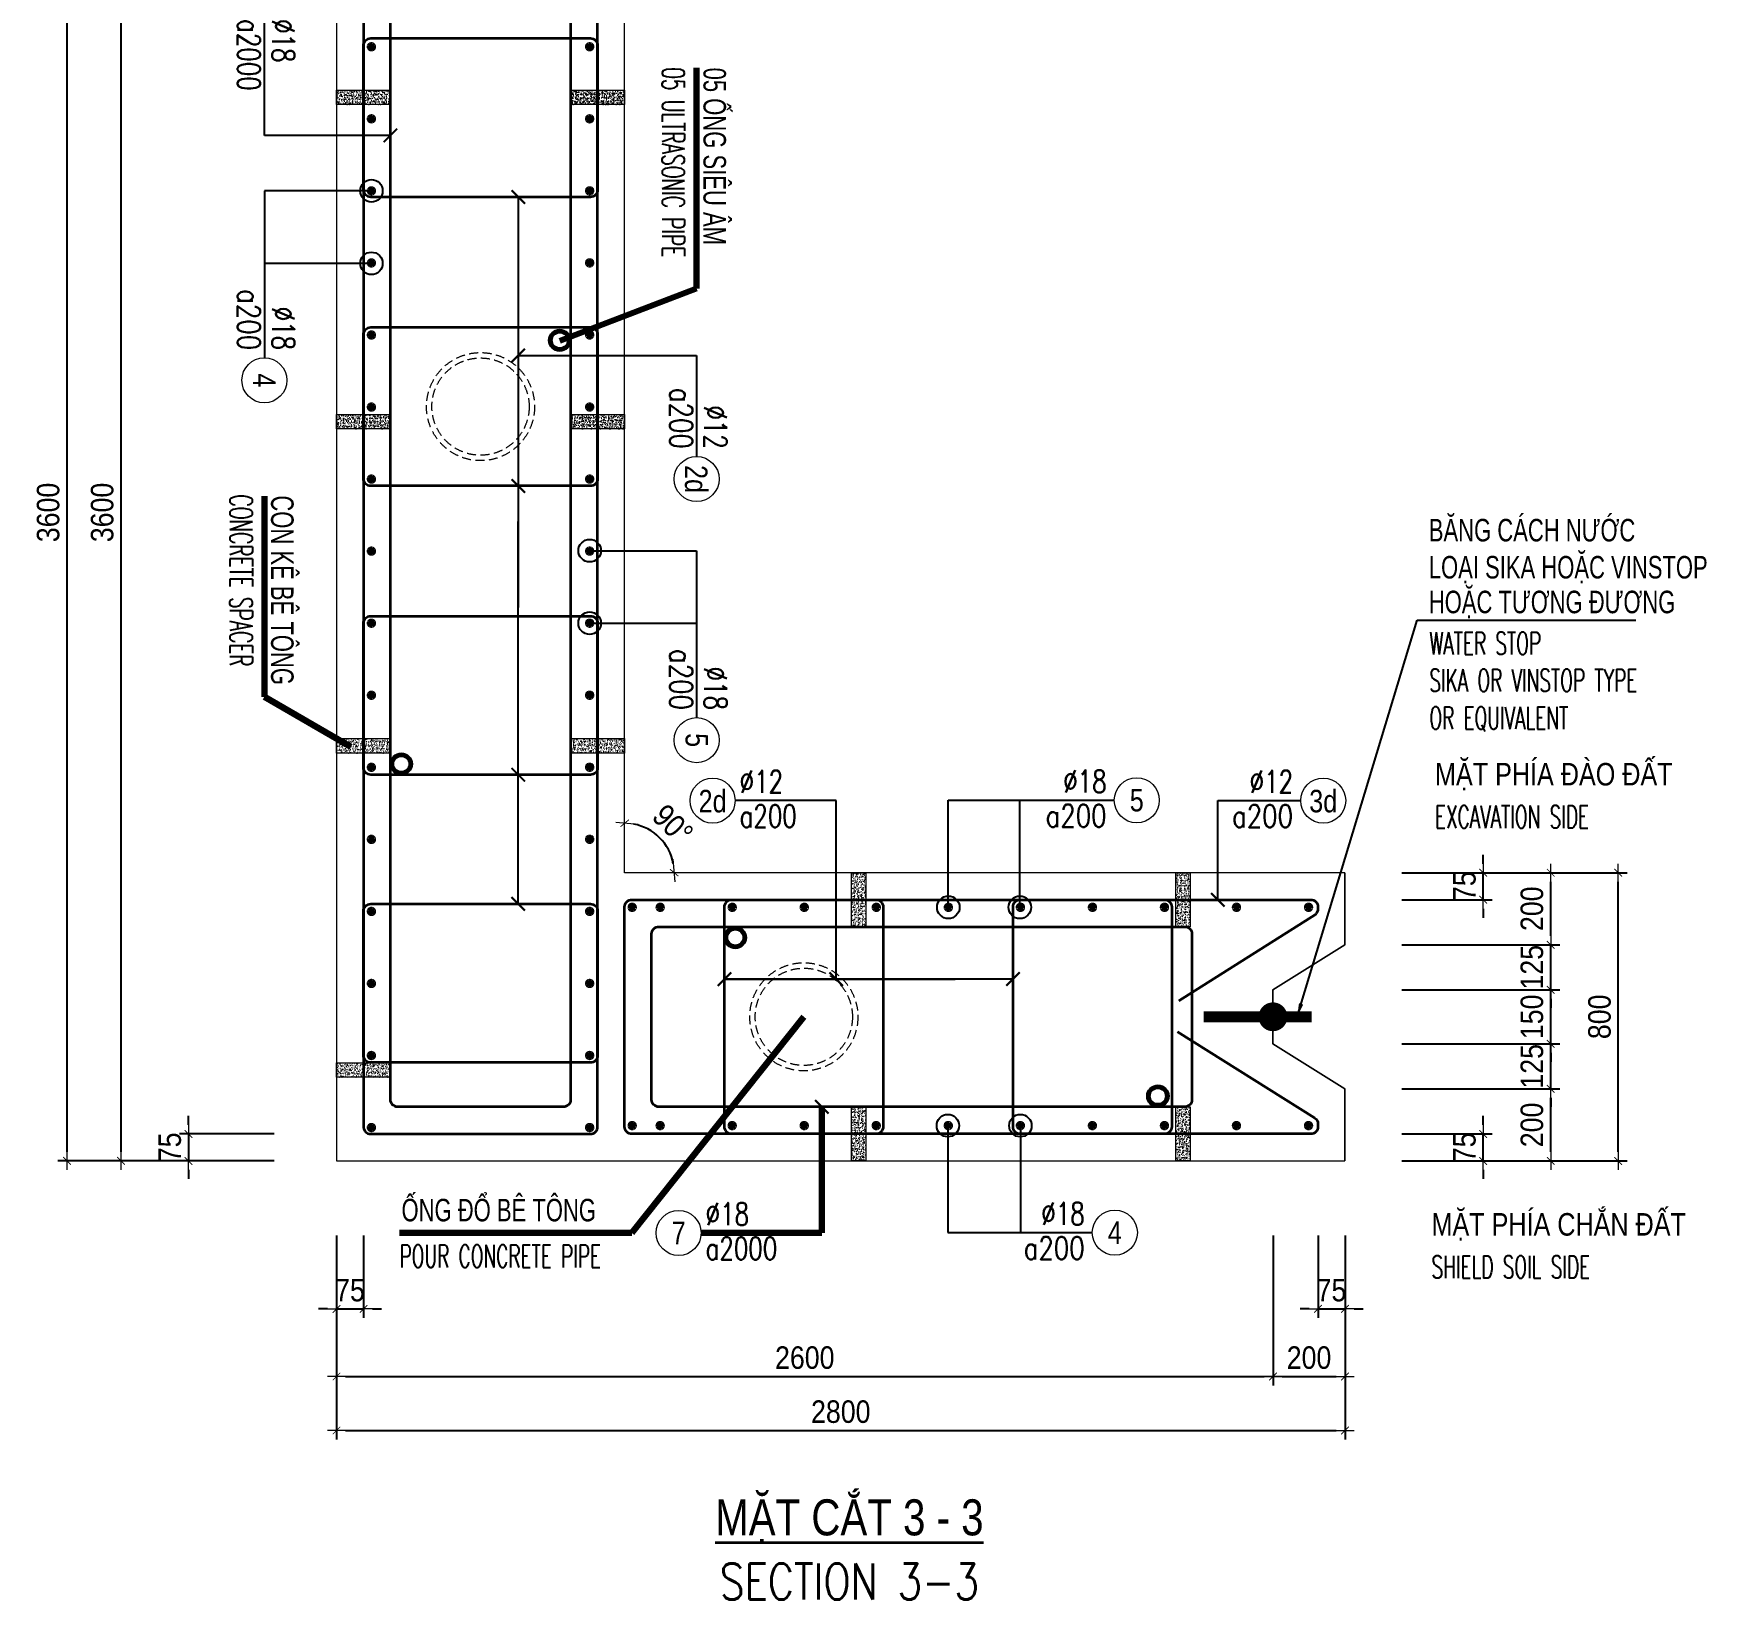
# Model space of a CAD drawing. Header units: millimetres. Extents: x -642477 to 1168880, y -27982 to 330379.
# Drawn here: x 885706 to 899641, y 64792 to 77833 of the extents above; entities that cross this region are included whole.
import ezdxf
from ezdxf.enums import TextEntityAlignment as Align

# ---------------------------------------------------------------- set-up
doc = ezdxf.new("R2010")
doc.units = ezdxf.units.MM
doc.linetypes.add('HIDDEN', pattern=[0.375, 0.25, -0.125])
doc.layers.get('0').update_dxf_attribs({"lineweight": 20})
doc.layers.get('Defpoints').update_dxf_attribs({"color": 151, "lineweight": 9})
for name, color, linetype, lineweight in [('NDC_S_BREAK-LINE', 1, 'Continuous', 15), ('NDC_S_DIAPHGRAM WALL', 3, 'Continuous', 20), ('NDC_S_DIM', 1, 'Continuous', 15), ('NDC_S_ENG TITLE', 3, 'Continuous', 20), ('NDC_S_HATCH MATERIAL', 8, 'Continuous', 13), ('NDC_S_LEADER', 1, 'Continuous', 15), ('NDC_S_LEVEL TEXT', 7, 'Continuous', 20), ('NDC_S_REBAR', 4, 'Continuous', 35), ('NDC_S_VN TEXT', 7, 'Continuous', 20), ('NDC_S_VN TITLE', 6, 'Continuous', 35)]:
    doc.layers.add(name, color=color, linetype=linetype, lineweight=lineweight)
doc.layers.add('NDC_S_REBAR DES.', color=2, linetype='Continuous')
doc.styles.add('ARIAL', font='arial.ttf', dxfattribs={"width": 0.8})
doc.styles.add('NDC_ARIAL', font='arial.ttf', dxfattribs={"width": 0.85})
doc.styles.add('NDC_DIM', font='', dxfattribs={"width": 0.75})
doc.styles.add('NDC_EN TXT', font='romans.shx', dxfattribs={"width": 0.8})
doc.styles.get('NDC_DIM').set_extended_font_data('Dotum')
doc.dimstyles.new('A1-NDC-1-25 (x3)', dxfattribs={"dimscale": 75, "dimtxt": 2.5, "dimasz": 1, "dimexe": 1, "dimexo": 0, "dimgap": 0.8, "dimtad": 1, "dimdec": 0, "dimlfac": 0.333333, "dimdsep": 46, "dimtxsty": 'NDC_ARIAL', "dimblk": 'DIMMARK', "dimcen": 49999.938995, "dimdle": 1.5, "dimclrd": 1, "dimclre": 1, "dimclrt": 3, "dimadec": 0, "dimazin": 0, "dimtfac": 1, "dimtdec": 0, "dimtix": 1, "dimtmove": 2, "dimatfit": 3, "dimfxl": 1, "dimarcsym": 0})
doc.dimstyles.new('NDC_dim_25', dxfattribs={"dimscale": 25, "dimtxt": 2.2, "dimasz": 1.5, "dimexe": 1.5, "dimexo": 2.5, "dimgap": 1, "dimtad": 1, "dimdec": 0, "dimzin": 0, "dimdsep": 46, "dimtxsty": 'NDC_DIM', "dimblk": 'DIMMARK', "dimcen": 0.09, "dimdle": 1.2, "dimclrd": 1, "dimclre": 1, "dimclrt": 3, "dimadec": 0, "dimazin": 0, "dimtfac": 1, "dimtdec": 0, "dimtix": 1, "dimtofl": 0, "dimtmove": 0, "dimatfit": 3, "dimfxl": 6, "dimfxlon": 1, "dimtolj": 1, "dimtzin": 0, "dimarcsym": 0})

# ---------------------------------------------------------------- blocks, each defined once
blk = doc.blocks.new('DIMMARK')
at = {"layer": 'NDC_S_DIM', "color": 1}
blk.add_line((-1.5, 0), (1, 0), dxfattribs=at)
at = {"layer": 'NDC_S_DIM', "color": 2, "const_width": 0.1}
blk.add_lwpolyline([(-0.424, -0.424), (0.424, 0.424)], dxfattribs=at)
blk = doc.blocks.new('*U366')
blk.add_circle((2.5, 0), 2.5)
at = {"layer": 'NDC_S_VN TEXT', "color": 3, "style": 'NDC_EN TXT'}
for tag, width, p in [('DK2', 0.75, (-0.85, 0.85)), ('KC2', 0.8, (-0.85, -2.97))]:
    blk.add_attdef(tag, text='', height=2.5, dxfattribs=dict(at, width=width)).set_placement(p, align=Align.RIGHT)
at = {"layer": 'NDC_S_VN TEXT', "color": 7, "style": 'ARIAL', "width": 0.8}
blk.add_attdef('SH3', text='', height=2.5, dxfattribs=at).set_placement((2.5, 0), align=Align.MIDDLE)
blk = doc.blocks.new('Ong sieu am')
at = {"layer": 'NDC_S_HATCH MATERIAL'}
h = blk.add_hatch(dxfattribs=at)
h.set_pattern_fill('ANSI31', color=256, scale=20)
h.set_pattern_definition([(45, (0, 0), (-1.76776695, 1.76776695), [])])
h.paths.add_polyline_path([(-7119.3, 51158.9, 1), (-7179.3, 51158.9, 1)])
h.paths.add_polyline_path([(-7171.3, 51158.9, -1), (-7127.3, 51158.9, -1)], flags=16)
at = {"layer": 'NDC_S_REBAR DES.'}
for radius in [30, 22]:
    blk.add_circle((-7149.3, 51158.9), radius, dxfattribs=at)
blk = doc.blocks.new('ong do BT')
at = {"layer": 'NDC_S_HATCH MATERIAL', "linetype": 'HIDDEN', "ltscale": 100}
for radius in [150, 135]:
    blk.add_circle((-6323.7, 51237.8), radius, dxfattribs=at)
blk = doc.blocks.new('con ke BT')
at = {"layer": 'NDC_S_HATCH MATERIAL'}
h = blk.add_hatch(dxfattribs=at)
h.set_pattern_fill('AR-CONC', color=256, scale=2)
h.set_pattern_definition([(50, (0, 0), (14.3452037, -1.2550427), [1.5, -16.5]), (355, (0, 0), (-2.7750267, 15.0438427), [1.2, -13.2]), (100.451444, (1.195, -0.105), (11.570177, 13.7888), [1.274804, -14.0228422]), (46.1842, (0, 4), (21.3448266, -3.3103856), [2.25, -24.75]), (96.635635, (1.779, 3.724), (18.693239, 19.482372), [1.912207, -21.034275]), (351.184164, (0, 4), (18.693239, 19.482372), [1.8, -19.8]), (21, (2, 3), (11.938141, -8.0523778), [1.5, -16.5]), (326, (2, 3), (4.8663066, 14.503001), [1.2, -13.2]), (71.451445, (2.995, 2.329), (16.8044475, 6.450623), [1.274804, -14.0228422]), (37.5, (0, 0), (0.2431971, 6.6578771), [0, -13.04, 0, -13.4, 0, -13.25]), (7.5, (0, 0), (5.2613907, 7.8882342), [0, -7.64, 0, -12.74, 0, -5.05]), (327.5, (-4.46, 0), (10.6764487, -0.45109743), [0, -5, 0, -15.6, 0, -20.7]), (317.5, (-6.46, 0), (11.6637234, 2.0020996), [0, -6.5, 0, -10.36, 0, -14.7])])
h.paths.add_polyline_path([(-7076.9, 51430.9), (-7116.9, 51430.9), (-7116.9, 51280.9), (-7076.9, 51280.9)])
at = {"layer": 'NDC_S_BREAK-LINE'}
blk.add_lwpolyline([(-7116.9, 51430.9), (-7116.9, 51280.9), (-7076.9, 51280.9), (-7076.9, 51430.9)], close=True, dxfattribs=at)
blk = doc.blocks.new('*U2719')
at = {"layer": 'NDC_S_LEADER', "xscale": 3, "yscale": 3, "zscale": 3}
blk.add_blockref('con ke BT', (21291, -154068), dxfattribs=at)
blk = doc.blocks.new('*U2710')
at = {"layer": 'NDC_S_DIM', "color": 0, "linetype": 'ByBlock', "lineweight": -2, "transparency": 16777216}
for p in [(0, 0), (2700, 0), (5400, 0)]:
    blk.add_blockref('*U2719', p, dxfattribs=at)
blk = doc.blocks.new('*U2711')
at = {"layer": 'NDC_S_LEADER', "xscale": 3, "yscale": 3, "zscale": 3}
blk.add_blockref('con ke BT', (21291, -154068), dxfattribs=at)
blk = doc.blocks.new('*U2712')
at = {"layer": 'NDC_S_DIM', "color": 0, "linetype": 'ByBlock', "lineweight": -2, "transparency": 16777216}
for p in [(0, 0), (2700, 0), (5400, 0), (8100, 0)]:
    blk.add_blockref('*U2711', p, dxfattribs=at)
blk = doc.blocks.new('*U367')
blk.add_circle((-2.5, 0), 2.5)
at = {"layer": 'NDC_S_VN TEXT', "color": 3, "style": 'NDC_EN TXT', "width": 0.75}
for tag, p in [('DK1', (0.5, 0.85)), ('KC1', (0.5, -2.97))]:
    blk.add_attdef(tag, p, '', height=2.5, dxfattribs=at)
at = {"layer": 'NDC_S_VN TEXT', "color": 7, "style": 'ARIAL', "width": 0.8}
blk.add_attdef('SH2', text='', height=2.5, dxfattribs=at).set_placement((-2.5, 0), align=Align.MIDDLE)
blk = doc.blocks.new('kata_block_THEP')
at = {"layer": 'NDC_S_REBAR', "color": 0}
for p, q in [((-0.5, 0), (0.5, 0)), ((-0.35, 0.35), (0.35, -0.35)), ((0.35, 0.35), (-0.35, -0.35)), ((0, 0.5), (0, -0.5))]:
    blk.add_line(p, q, dxfattribs=at)
at = {"layer": 'NDC_S_REBAR', "color": 0, "const_width": 0.0833}
blk.add_lwpolyline([(-0.5, 0, 1), (0.5, 0, 1), (-0.5, 0, 1)], format="xyb", dxfattribs=at)
blk = doc.blocks.new('*U2713')
at = {"layer": 'NDC_S_REBAR', "ltscale": 80, "xscale": 72, "yscale": 72, "zscale": 72}
blk.add_blockref('kata_block_THEP', (0, 0), dxfattribs=at)
blk = doc.blocks.new('*U2714')
at = {"layer": 'NDC_S_LEVEL TEXT', "color": 0, "linetype": 'ByBlock', "lineweight": -2, "transparency": 16777216}
for p in [(0, 0), (600, 0), (1200, 0), (1800, 0), (2400, 0), (3000, 0), (3600, 0), (4200, 0), (4800, 0), (5400, 0), (6000, 0), (6600, 0), (7200, 0), (7800, 0), (8400, 0), (9000, 0), (9600, 0)]:
    blk.add_blockref('*U2713', p, dxfattribs=at)
blk = doc.blocks.new('*U2715')
at = {"layer": 'NDC_S_REBAR', "ltscale": 80, "xscale": 72, "yscale": 72, "zscale": 72}
blk.add_blockref('kata_block_THEP', (0, 0), dxfattribs=at)
blk = doc.blocks.new('*U2716')
at = {"layer": 'NDC_S_LEVEL TEXT', "color": 0, "linetype": 'ByBlock', "lineweight": -2, "transparency": 16777216}
for p in [(0, 0), (600, 0), (1200, 0), (1800, 0), (2400, 0), (3000, 0), (3600, 0), (4200, 0), (4800, 0), (5400, 0), (6000, 0), (6600, 0), (7200, 0), (7800, 0), (8400, 0), (9000, 0), (9600, 0)]:
    blk.add_blockref('*U2715', p, dxfattribs=at)
blk = doc.blocks.new('*D2767')
at = {"layer": 'Defpoints', "color": 0, "ltscale": 100, "transparency": 16777216}
for p in [(887710, 68669), (886997, 68444), (887710, 68444)]:
    blk.add_point(p, dxfattribs=at)
at = {"layer": 'NDC_S_DIM', "color": 1, "lineweight": -2, "ltscale": 100, "transparency": 16777216}
for p, q in [((886997, 68744), (886997, 68819)), ((887710, 68669), (886922, 68669)), ((886997, 68669), (886997, 68444)), ((887710, 68444), (886922, 68444)), ((886997, 68369), (886997, 68294))]:
    blk.add_line(p, q, dxfattribs=at)
at = {"layer": 'NDC_S_DIM', "color": 1, "lineweight": -2, "ltscale": 100, "transparency": 16777216, "xscale": 75, "yscale": 75, "zscale": 75}
for p, rotation in [((886997, 68669), 270), ((886997, 68444), 90)]:
    blk.add_blockref('DIMMARK', p, dxfattribs=dict(at, rotation=rotation))
at = {"layer": 'NDC_S_DIM', "color": 3, "ltscale": 100, "transparency": 16777216, "insert": (886842, 68557), "char_height": 187.5, "attachment_point": 5, "rotation": 90, "style": 'NDC_ARIAL'}
blk.add_mtext('75', dxfattribs=at)
blk = doc.blocks.new('*D2769')
at = {"layer": 'Defpoints', "color": 0, "ltscale": 100, "transparency": 16777216}
for p in [(887710, 79244), (886435, 68444), (887710, 68444)]:
    blk.add_point(p, dxfattribs=at)
at = {"layer": 'NDC_S_DIM', "color": 1, "lineweight": -2, "ltscale": 100, "transparency": 16777216}
for p, q in [((887710, 79244), (886360, 79244)), ((886435, 79169), (886435, 68519)), ((887710, 68444), (886360, 68444))]:
    blk.add_line(p, q, dxfattribs=at)
at = {"layer": 'NDC_S_DIM', "color": 1, "lineweight": -2, "ltscale": 100, "transparency": 16777216, "xscale": 75, "yscale": 75, "zscale": 75}
for p, rotation in [((886435, 79244), 90), ((886435, 68444), 270)]:
    blk.add_blockref('DIMMARK', p, dxfattribs=dict(at, rotation=rotation))
at = {"layer": 'NDC_S_DIM', "color": 3, "ltscale": 100, "transparency": 16777216, "insert": (886279, 73844), "char_height": 187.5, "attachment_point": 5, "rotation": 90, "style": 'NDC_ARIAL'}
blk.add_mtext('3600', dxfattribs=at)
blk = doc.blocks.new('*D2770')
at = {"layer": 'Defpoints', "color": 0, "ltscale": 100, "transparency": 16777216}
for p in [(887710, 79244), (885985, 68444), (887710, 68444)]:
    blk.add_point(p, dxfattribs=at)
at = {"layer": 'NDC_S_DIM', "color": 1, "lineweight": -2, "ltscale": 100, "transparency": 16777216}
for p, q in [((887710, 79244), (885910, 79244)), ((885985, 79169), (885985, 68519)), ((887710, 68444), (885910, 68444))]:
    blk.add_line(p, q, dxfattribs=at)
at = {"layer": 'NDC_S_DIM', "color": 1, "lineweight": -2, "ltscale": 100, "transparency": 16777216, "xscale": 75, "yscale": 75, "zscale": 75}
for p, rotation in [((885985, 79244), 90), ((885985, 68444), 270)]:
    blk.add_blockref('DIMMARK', p, dxfattribs=dict(at, rotation=rotation))
at = {"layer": 'NDC_S_DIM', "color": 3, "ltscale": 100, "transparency": 16777216, "insert": (885829, 73844), "char_height": 187.5, "attachment_point": 5, "rotation": 90, "style": 'NDC_ARIAL'}
blk.add_mtext('3600', dxfattribs=at)
blk = doc.blocks.new('*U2718')
at = {"layer": 'NDC_S_LEADER', "xscale": 3, "yscale": 3, "zscale": 3}
blk.add_blockref('con ke BT', (21291, -154068), dxfattribs=at)
blk = doc.blocks.new('*U2720')
at = {"layer": 'NDC_S_DIM', "color": 0, "linetype": 'ByBlock', "lineweight": -2, "transparency": 16777216}
for p in [(0, 0), (2700, 0)]:
    blk.add_blockref('*U2718', p, dxfattribs=at)
blk = doc.blocks.new('*U2721')
at = {"layer": 'NDC_S_LEADER', "xscale": 3, "yscale": 3, "zscale": 3}
blk.add_blockref('con ke BT', (21291, -154068), dxfattribs=at)
blk = doc.blocks.new('*U2722')
at = {"layer": 'NDC_S_DIM', "color": 0, "linetype": 'ByBlock', "lineweight": -2, "transparency": 16777216}
for p in [(0, 0), (2700, 0)]:
    blk.add_blockref('*U2721', p, dxfattribs=at)
blk = doc.blocks.new('*U2723')
at = {"layer": 'NDC_S_REBAR', "ltscale": 80, "xscale": 72, "yscale": 72, "zscale": 72}
blk.add_blockref('kata_block_THEP', (0, 0), dxfattribs=at)
blk = doc.blocks.new('*U2724')
at = {"layer": 'NDC_S_LEVEL TEXT', "color": 0, "linetype": 'ByBlock', "lineweight": -2, "transparency": 16777216}
for p in [(0, 0), (600, 0), (1200, 0), (1800, 0), (2400, 0), (3000, 0), (3600, 0), (4200, 0), (4800, 0), (5400, 0)]:
    blk.add_blockref('*U2723', p, dxfattribs=at)
blk = doc.blocks.new('*U2725')
at = {"layer": 'NDC_S_REBAR', "ltscale": 80, "xscale": 72, "yscale": 72, "zscale": 72}
blk.add_blockref('kata_block_THEP', (0, 0), dxfattribs=at)
blk = doc.blocks.new('*U2717')
at = {"layer": 'NDC_S_LEVEL TEXT', "color": 0, "linetype": 'ByBlock', "lineweight": -2, "transparency": 16777216}
for p in [(0, 0), (600, 0), (1200, 0), (1800, 0), (2400, 0), (3000, 0), (3600, 0), (4200, 0), (4800, 0), (5400, 0)]:
    blk.add_blockref('*U2725', p, dxfattribs=at)
blk = doc.blocks.new('*D2779')
at = {"layer": 'Defpoints', "color": 0, "ltscale": 100, "transparency": 16777216}
for p in [(897102, 69044), (898343, 69044), (897102, 68444)]:
    blk.add_point(p, dxfattribs=at)
at = {"layer": 'NDC_S_DIM', "color": 1, "lineweight": -2, "ltscale": 100, "transparency": 16777216}
for p, q in [((897102, 69044), (898418, 69044)), ((898343, 68519), (898343, 68969)), ((897102, 68444), (898418, 68444))]:
    blk.add_line(p, q, dxfattribs=at)
at = {"layer": 'NDC_S_DIM', "color": 1, "lineweight": -2, "ltscale": 100, "transparency": 16777216, "xscale": 75, "yscale": 75, "zscale": 75}
for p, rotation in [((898343, 69044), 90), ((898343, 68444), 270)]:
    blk.add_blockref('DIMMARK', p, dxfattribs=dict(at, rotation=rotation))
at = {"layer": 'NDC_S_DIM', "color": 3, "ltscale": 100, "transparency": 16777216, "insert": (898187, 68744), "char_height": 187.5, "attachment_point": 5, "rotation": 90, "style": 'NDC_ARIAL'}
blk.add_mtext('200', dxfattribs=at)
blk = doc.blocks.new('*D2780')
at = {"layer": 'Defpoints', "color": 0, "ltscale": 100, "transparency": 16777216}
for p in [(897102, 69419), (898343, 69419), (897102, 69044)]:
    blk.add_point(p, dxfattribs=at)
at = {"layer": 'NDC_S_DIM', "color": 1, "lineweight": -2, "ltscale": 100, "transparency": 16777216}
for p, q in [((898343, 69494), (898343, 69569)), ((897102, 69419), (898418, 69419)), ((898343, 69044), (898343, 69419)), ((897102, 69044), (898418, 69044)), ((898343, 68969), (898343, 68894))]:
    blk.add_line(p, q, dxfattribs=at)
at = {"layer": 'NDC_S_DIM', "color": 1, "lineweight": -2, "ltscale": 100, "transparency": 16777216, "xscale": 75, "yscale": 75, "zscale": 75}
for p, rotation in [((898343, 69419), 270), ((898343, 69044), 90)]:
    blk.add_blockref('DIMMARK', p, dxfattribs=dict(at, rotation=rotation))
at = {"layer": 'NDC_S_DIM', "color": 3, "ltscale": 100, "transparency": 16777216, "insert": (898187, 69232), "char_height": 187.5, "attachment_point": 5, "rotation": 90, "style": 'NDC_ARIAL'}
blk.add_mtext('125', dxfattribs=at)
blk = doc.blocks.new('*D2781')
at = {"layer": 'Defpoints', "color": 0, "ltscale": 100, "transparency": 16777216}
for p in [(897102, 69869), (898343, 69869), (897102, 69419)]:
    blk.add_point(p, dxfattribs=at)
at = {"layer": 'NDC_S_DIM', "color": 1, "lineweight": -2, "ltscale": 100, "transparency": 16777216}
for p, q in [((898343, 69944), (898343, 70019)), ((897102, 69869), (898418, 69869)), ((898343, 69419), (898343, 69869)), ((897102, 69419), (898418, 69419)), ((898343, 69344), (898343, 69269))]:
    blk.add_line(p, q, dxfattribs=at)
at = {"layer": 'NDC_S_DIM', "color": 1, "lineweight": -2, "ltscale": 100, "transparency": 16777216, "xscale": 75, "yscale": 75, "zscale": 75}
for p, rotation in [((898343, 69869), 270), ((898343, 69419), 90)]:
    blk.add_blockref('DIMMARK', p, dxfattribs=dict(at, rotation=rotation))
at = {"layer": 'NDC_S_DIM', "color": 3, "ltscale": 100, "transparency": 16777216, "insert": (898187, 69644), "char_height": 187.5, "attachment_point": 5, "rotation": 90, "style": 'NDC_ARIAL'}
blk.add_mtext('150', dxfattribs=at)
blk = doc.blocks.new('*D2782')
at = {"layer": 'Defpoints', "color": 0, "ltscale": 100, "transparency": 16777216}
for p in [(897102, 70244), (898343, 70244), (897102, 69869)]:
    blk.add_point(p, dxfattribs=at)
at = {"layer": 'NDC_S_DIM', "color": 1, "lineweight": -2, "ltscale": 100, "transparency": 16777216}
for p, q in [((898343, 70319), (898343, 70394)), ((897102, 70244), (898418, 70244)), ((898343, 69869), (898343, 70244)), ((897102, 69869), (898418, 69869)), ((898343, 69794), (898343, 69719))]:
    blk.add_line(p, q, dxfattribs=at)
at = {"layer": 'NDC_S_DIM', "color": 1, "lineweight": -2, "ltscale": 100, "transparency": 16777216, "xscale": 75, "yscale": 75, "zscale": 75}
for p, rotation in [((898343, 70244), 270), ((898343, 69869), 90)]:
    blk.add_blockref('DIMMARK', p, dxfattribs=dict(at, rotation=rotation))
at = {"layer": 'NDC_S_DIM', "color": 3, "ltscale": 100, "transparency": 16777216, "insert": (898187, 70057), "char_height": 187.5, "attachment_point": 5, "rotation": 90, "style": 'NDC_ARIAL'}
blk.add_mtext('125', dxfattribs=at)
blk = doc.blocks.new('*D2783')
at = {"layer": 'Defpoints', "color": 0, "ltscale": 100, "transparency": 16777216}
for p in [(897102, 70844), (898343, 70844), (897102, 70244)]:
    blk.add_point(p, dxfattribs=at)
at = {"layer": 'NDC_S_DIM', "color": 1, "lineweight": -2, "ltscale": 100, "transparency": 16777216}
for p, q in [((897102, 70844), (898418, 70844)), ((898343, 70319), (898343, 70769)), ((897102, 70244), (898418, 70244))]:
    blk.add_line(p, q, dxfattribs=at)
at = {"layer": 'NDC_S_DIM', "color": 1, "lineweight": -2, "ltscale": 100, "transparency": 16777216, "xscale": 75, "yscale": 75, "zscale": 75}
for p, rotation in [((898343, 70844), 90), ((898343, 70244), 270)]:
    blk.add_blockref('DIMMARK', p, dxfattribs=dict(at, rotation=rotation))
at = {"layer": 'NDC_S_DIM', "color": 3, "ltscale": 100, "transparency": 16777216, "insert": (898187, 70544), "char_height": 187.5, "attachment_point": 5, "rotation": 90, "style": 'NDC_ARIAL'}
blk.add_mtext('200', dxfattribs=at)
blk = doc.blocks.new('*D2784')
at = {"layer": 'Defpoints', "color": 0, "ltscale": 100, "transparency": 16777216}
for p in [(897102, 70844), (898905, 70844), (897102, 68444)]:
    blk.add_point(p, dxfattribs=at)
at = {"layer": 'NDC_S_DIM', "color": 1, "lineweight": -2, "ltscale": 100, "transparency": 16777216}
for p, q in [((897102, 70844), (898980, 70844)), ((898905, 68519), (898905, 70769)), ((897102, 68444), (898980, 68444))]:
    blk.add_line(p, q, dxfattribs=at)
at = {"layer": 'NDC_S_DIM', "color": 1, "lineweight": -2, "ltscale": 100, "transparency": 16777216, "xscale": 75, "yscale": 75, "zscale": 75}
for p, rotation in [((898905, 70844), 90), ((898905, 68444), 270)]:
    blk.add_blockref('DIMMARK', p, dxfattribs=dict(at, rotation=rotation))
at = {"layer": 'NDC_S_DIM', "color": 3, "ltscale": 100, "transparency": 16777216, "insert": (898750, 69644), "char_height": 187.5, "attachment_point": 5, "rotation": 90, "style": 'NDC_ARIAL'}
blk.add_mtext('800', dxfattribs=at)
blk = doc.blocks.new('*D2785')
at = {"layer": 'Defpoints', "color": 0, "ltscale": 100, "transparency": 16777216}
for p in [(897102, 68669), (897780, 68669), (897102, 68444)]:
    blk.add_point(p, dxfattribs=at)
at = {"layer": 'NDC_S_DIM', "color": 1, "lineweight": -2, "ltscale": 100, "transparency": 16777216}
for p, q in [((897780, 68744), (897780, 68819)), ((897102, 68669), (897855, 68669)), ((897780, 68444), (897780, 68669)), ((897102, 68444), (897855, 68444)), ((897780, 68369), (897780, 68294))]:
    blk.add_line(p, q, dxfattribs=at)
at = {"layer": 'NDC_S_DIM', "color": 1, "lineweight": -2, "ltscale": 100, "transparency": 16777216, "xscale": 75, "yscale": 75, "zscale": 75}
for p, rotation in [((897780, 68669), 270), ((897780, 68444), 90)]:
    blk.add_blockref('DIMMARK', p, dxfattribs=dict(at, rotation=rotation))
at = {"layer": 'NDC_S_DIM', "color": 3, "ltscale": 100, "transparency": 16777216, "insert": (897625, 68557), "char_height": 187.5, "attachment_point": 5, "rotation": 90, "style": 'NDC_ARIAL'}
blk.add_mtext('75', dxfattribs=at)
blk = doc.blocks.new('*D2786')
at = {"layer": 'Defpoints', "color": 0, "ltscale": 100, "transparency": 16777216}
for p in [(897102, 70844), (897780, 70844), (897102, 70619)]:
    blk.add_point(p, dxfattribs=at)
at = {"layer": 'NDC_S_DIM', "color": 1, "lineweight": -2, "ltscale": 100, "transparency": 16777216}
for p, q in [((897780, 70919), (897780, 70994)), ((897102, 70844), (897855, 70844)), ((897780, 70619), (897780, 70844)), ((897102, 70619), (897855, 70619)), ((897780, 70544), (897780, 70469))]:
    blk.add_line(p, q, dxfattribs=at)
at = {"layer": 'NDC_S_DIM', "color": 1, "lineweight": -2, "ltscale": 100, "transparency": 16777216, "xscale": 75, "yscale": 75, "zscale": 75}
for p, rotation in [((897780, 70844), 270), ((897780, 70619), 90)]:
    blk.add_blockref('DIMMARK', p, dxfattribs=dict(at, rotation=rotation))
at = {"layer": 'NDC_S_DIM', "color": 3, "ltscale": 100, "transparency": 16777216, "insert": (897625, 70732), "char_height": 187.5, "attachment_point": 5, "rotation": 90, "style": 'NDC_ARIAL'}
blk.add_mtext('75', dxfattribs=at)
blk = doc.blocks.new('*D2787')
at = {"layer": 'Defpoints', "color": 0, "ltscale": 100, "transparency": 16777216}
for p in [(888230, 67824), (888455, 67824), (888455, 67212)]:
    blk.add_point(p, dxfattribs=at)
at = {"layer": 'NDC_S_DIM', "color": 1, "lineweight": -2, "ltscale": 100, "transparency": 16777216}
for p, q in [((888230, 67824), (888230, 67137)), ((888455, 67824), (888455, 67137)), ((888155, 67212), (888080, 67212)), ((888230, 67212), (888455, 67212)), ((888530, 67212), (888605, 67212))]:
    blk.add_line(p, q, dxfattribs=at)
at = {"layer": 'NDC_S_DIM', "color": 1, "lineweight": -2, "ltscale": 100, "transparency": 16777216, "xscale": 75, "yscale": 75, "zscale": 75}
blk.add_blockref('DIMMARK', (888230, 67212), dxfattribs=at)
at = {"layer": 'NDC_S_DIM', "color": 1, "lineweight": -2, "ltscale": 100, "transparency": 16777216, "xscale": 75, "yscale": 75, "zscale": 75, "rotation": 180}
blk.add_blockref('DIMMARK', (888455, 67212), dxfattribs=at)
at = {"layer": 'NDC_S_DIM', "color": 3, "ltscale": 100, "transparency": 16777216, "insert": (888342, 67367), "char_height": 187.5, "attachment_point": 5, "style": 'NDC_ARIAL'}
blk.add_mtext('75', dxfattribs=at)
blk = doc.blocks.new('*D2788')
at = {"layer": 'Defpoints', "color": 0, "ltscale": 100, "transparency": 16777216}
for p in [(896405, 67824), (896630, 67824), (896630, 67212)]:
    blk.add_point(p, dxfattribs=at)
at = {"layer": 'NDC_S_DIM', "color": 1, "lineweight": -2, "ltscale": 100, "transparency": 16777216}
for p, q in [((896405, 67824), (896405, 67137)), ((896630, 67824), (896630, 67137)), ((896330, 67212), (896255, 67212)), ((896405, 67212), (896630, 67212)), ((896705, 67212), (896780, 67212))]:
    blk.add_line(p, q, dxfattribs=at)
at = {"layer": 'NDC_S_DIM', "color": 1, "lineweight": -2, "ltscale": 100, "transparency": 16777216, "xscale": 75, "yscale": 75, "zscale": 75}
blk.add_blockref('DIMMARK', (896405, 67212), dxfattribs=at)
at = {"layer": 'NDC_S_DIM', "color": 1, "lineweight": -2, "ltscale": 100, "transparency": 16777216, "xscale": 75, "yscale": 75, "zscale": 75, "rotation": 180}
blk.add_blockref('DIMMARK', (896630, 67212), dxfattribs=at)
at = {"layer": 'NDC_S_DIM', "color": 3, "ltscale": 100, "transparency": 16777216, "insert": (896517, 67367), "char_height": 187.5, "attachment_point": 5, "style": 'NDC_ARIAL'}
blk.add_mtext('75', dxfattribs=at)
blk = doc.blocks.new('*D2789')
at = {"layer": 'Defpoints', "color": 0, "ltscale": 100, "transparency": 16777216}
for p in [(888230, 67824), (896030, 67824), (896030, 66649)]:
    blk.add_point(p, dxfattribs=at)
at = {"layer": 'NDC_S_DIM', "color": 1, "lineweight": -2, "ltscale": 100, "transparency": 16777216}
for p, q in [((888230, 67824), (888230, 66574)), ((896030, 67824), (896030, 66574)), ((888305, 66649), (895955, 66649))]:
    blk.add_line(p, q, dxfattribs=at)
at = {"layer": 'NDC_S_DIM', "color": 1, "lineweight": -2, "ltscale": 100, "transparency": 16777216, "xscale": 75, "yscale": 75, "zscale": 75, "rotation": 180}
blk.add_blockref('DIMMARK', (888230, 66649), dxfattribs=at)
at = {"layer": 'NDC_S_DIM', "color": 1, "lineweight": -2, "ltscale": 100, "transparency": 16777216, "xscale": 75, "yscale": 75, "zscale": 75}
blk.add_blockref('DIMMARK', (896030, 66649), dxfattribs=at)
at = {"layer": 'NDC_S_DIM', "color": 3, "ltscale": 100, "transparency": 16777216, "insert": (892130, 66805), "char_height": 187.5, "attachment_point": 5, "style": 'NDC_ARIAL'}
blk.add_mtext('2600', dxfattribs=at)
blk = doc.blocks.new('*D2790')
at = {"layer": 'Defpoints', "color": 0, "ltscale": 100, "transparency": 16777216}
for p in [(896030, 67824), (896630, 67824), (896630, 66649)]:
    blk.add_point(p, dxfattribs=at)
at = {"layer": 'NDC_S_DIM', "color": 1, "lineweight": -2, "ltscale": 100, "transparency": 16777216}
for p, q in [((896030, 67824), (896030, 66574)), ((896630, 67824), (896630, 66574)), ((896105, 66649), (896555, 66649))]:
    blk.add_line(p, q, dxfattribs=at)
at = {"layer": 'NDC_S_DIM', "color": 1, "lineweight": -2, "ltscale": 100, "transparency": 16777216, "xscale": 75, "yscale": 75, "zscale": 75, "rotation": 180}
blk.add_blockref('DIMMARK', (896030, 66649), dxfattribs=at)
at = {"layer": 'NDC_S_DIM', "color": 1, "lineweight": -2, "ltscale": 100, "transparency": 16777216, "xscale": 75, "yscale": 75, "zscale": 75}
blk.add_blockref('DIMMARK', (896630, 66649), dxfattribs=at)
at = {"layer": 'NDC_S_DIM', "color": 3, "ltscale": 100, "transparency": 16777216, "insert": (896330, 66805), "char_height": 187.5, "attachment_point": 5, "style": 'NDC_ARIAL'}
blk.add_mtext('200', dxfattribs=at)
blk = doc.blocks.new('*D2791')
at = {"layer": 'Defpoints', "color": 0, "ltscale": 100, "transparency": 16777216}
for p in [(888230, 67824), (896630, 67824), (896630, 66199)]:
    blk.add_point(p, dxfattribs=at)
at = {"layer": 'NDC_S_DIM', "color": 1, "lineweight": -2, "ltscale": 100, "transparency": 16777216}
for p, q in [((888230, 67824), (888230, 66124)), ((896630, 67824), (896630, 66124)), ((888305, 66199), (896555, 66199))]:
    blk.add_line(p, q, dxfattribs=at)
at = {"layer": 'NDC_S_DIM', "color": 1, "lineweight": -2, "ltscale": 100, "transparency": 16777216, "xscale": 75, "yscale": 75, "zscale": 75, "rotation": 180}
blk.add_blockref('DIMMARK', (888230, 66199), dxfattribs=at)
at = {"layer": 'NDC_S_DIM', "color": 1, "lineweight": -2, "ltscale": 100, "transparency": 16777216, "xscale": 75, "yscale": 75, "zscale": 75}
blk.add_blockref('DIMMARK', (896630, 66199), dxfattribs=at)
at = {"layer": 'NDC_S_DIM', "color": 3, "ltscale": 100, "transparency": 16777216, "insert": (892430, 66355), "char_height": 187.5, "attachment_point": 5, "style": 'NDC_ARIAL'}
blk.add_mtext('2800', dxfattribs=at)
blk = doc.blocks.new('*D2792')
at = {"layer": 'Defpoints', "color": 0, "ltscale": 100, "transparency": 16777216}
for p in [(890630, 79244), (890986, 71050), (890630, 70844), (890630, 70844), (896630, 70844)]:
    blk.add_point(p, dxfattribs=at)
at = {"layer": 'NDC_S_DIM', "color": 1, "lineweight": -2, "ltscale": 100, "transparency": 16777216}
blk.add_arc((890630, 70844), 412, 10.4395, 79.5605, dxfattribs=at)
at = {"layer": 'NDC_S_DIM', "color": 1, "lineweight": -2, "ltscale": 100, "transparency": 16777216, "xscale": 75, "yscale": 75, "zscale": 75}
for p, rotation in [((890630, 71256), 174.7802612285094), ((891042, 70844), 275.2197384819862)]:
    blk.add_blockref('DIMMARK', p, dxfattribs=dict(at, rotation=rotation))
at = {"layer": 'NDC_S_DIM', "color": 3, "ltscale": 100, "transparency": 16777216, "insert": (891031, 71246), "char_height": 187.5, "attachment_point": 5, "rotation": 315, "style": 'NDC_ARIAL'}
blk.add_mtext('90°', dxfattribs=at)

msp = doc.modelspace()

# ---------------------------------------------------------------- linework, layer by layer
at = {"layer": 'NDC_S_DIAPHGRAM WALL', "ltscale": 0.01}
msp.add_lwpolyline([(888229.5, 79244.1), (888229.5, 68444.1), (896629.5, 68444.1), (896629.5, 69044.1), (896029.5, 69419.1), (896029.5, 69869.1), (896629.5, 70244.1), (896629.5, 70844.1), (890629.5, 70844.1), (890629.5, 79244.1), (890029.5, 79244.1), (889654.5, 79844.1), (889204.5, 79844.1), (888829.5, 79244.1)], close=True, dxfattribs=at)
msp.add_lwpolyline([(896629.5, 70844.1), (896629.5, 70244.1), (896029.5, 69869.1), (896029.5, 69419.1), (896629.5, 69044.1), (896629.5, 68444.1)], dxfattribs=at)
at = {"layer": 'NDC_S_DIAPHGRAM WALL', "ltscale": 50, "const_width": 90}
msp.add_lwpolyline([(896351.6, 69644.1), (895451.6, 69644.1)], dxfattribs=at)
at = {"layer": 'NDC_S_DIAPHGRAM WALL', "ltscale": 50, "const_width": 120}
msp.add_lwpolyline([(896089.5, 69644.1, -1), (895969.5, 69644.1, -1)], format="xyb", close=True, dxfattribs=at)
at = {"layer": 'NDC_S_REBAR'}
for points in [[(890404.5, 78959.1, 0.4142136), (890344.5, 79019.1), (888514.5, 79019.1, 0.4142136), (888454.5, 78959.1), (888454.5, 78959.1), (888454.5, 68729.1, 0.4142136), (888514.5, 68669.1), (890344.5, 68669.1, 0.4142136), (890404.5, 68729.1)], [(890179.5, 78734.1), (890179.5, 68954.1, -0.4142136), (890119.5, 68894.1), (888739.5, 68894.1, -0.4142136), (888679.5, 68954.1), (888679.5, 78734.1, -0.4142136), (888739.5, 78794.1), (890119.5, 78794.1, -0.4142136)], [(890404.5, 77732.2), (890404.5, 76530.9, -0.4142136), (890344.5, 76470.9), (888514.5, 76470.9, -0.4142136), (888454.5, 76530.9), (888454.5, 77732.2, -0.4142136), (888514.5, 77792.2), (890344.5, 77792.2, -0.4142136)], [(890404.5, 75326.2), (890404.5, 74124.9, -0.4142136), (890344.5, 74064.9), (888514.5, 74064.9, -0.4142136), (888454.5, 74124.9), (888454.5, 75326.2, -0.4142136), (888514.5, 75386.2), (890344.5, 75386.2, -0.4142136)], [(890404.5, 72920.8), (890404.5, 71719.5, -0.4142136), (890344.5, 71659.5), (888514.5, 71659.5, -0.4142136), (888454.5, 71719.5), (888454.5, 72920.8, -0.4142136), (888514.5, 72980.8), (890344.5, 72980.8, -0.4142136)], [(890404.5, 70524.5), (890404.5, 69323.1, -0.4142136), (890344.5, 69263.1), (888514.5, 69263.1, -0.4142136), (888454.5, 69323.1), (888454.5, 70524.5, -0.4142136), (888514.5, 70584.5), (890344.5, 70584.5, -0.4142136)], [(891521.5, 70619.1), (892722.8, 70619.1, -0.4142136), (892782.8, 70559.1), (892782.8, 68729.1, -0.4142136), (892722.8, 68669.1), (891521.5, 68669.1, -0.4142136), (891461.5, 68729.1), (891461.5, 70559.1, -0.4142136)], [(893925.1, 70619.1), (895126.4, 70619.1, -0.4142136), (895186.4, 70559.1), (895186.4, 68729.1, -0.4142136), (895126.4, 68669.1), (893925.1, 68669.1, -0.4142136), (893865.1, 68729.1), (893865.1, 70559.1, -0.4142136)], [(890914.5, 70394.1), (895294.5, 70394.1, -0.4142136), (895354.5, 70334.1), (895354.5, 68954.1, -0.4142136), (895294.5, 68894.1), (890914.5, 68894.1, -0.4142136), (890854.5, 68954.1), (890854.5, 70334.1, -0.4142136)]]:
    msp.add_lwpolyline(points, format="xyb", close=True, dxfattribs=at)
msp.add_lwpolyline([(895233.9, 69518.4), (896376.3, 68801.5, -0.2585925), (896404.5, 68750.6), (896404.5, 68729.1, -0.4142136), (896344.5, 68669.1), (890689.5, 68669.1, -0.4142136), (890629.5, 68729.1), (890629.5, 68739.8), (890629.5, 70551.2), (890629.5, 70559.1, -0.4142136), (890689.5, 70619.1), (896344.5, 70619.1, -0.4142136), (896404.5, 70559.1), (896404.5, 70543.3, -0.2239077), (896382.7, 70497), (895245.1, 69776.1)], format="xyb", dxfattribs=at)

# ---------------------------------------------------------------- block references
at = {"layer": 'NDC_S_DIM', "ltscale": 80, "xscale": 75, "yscale": 75, "zscale": 75, "rotation": 270}
for name, p, values in [('*U367', (887629.5, 77989.8), {'SH2': '6', 'DK1': '%%C18', 'KC1': 'a2000'}), ('*U366', (887629.5, 75131.8), {'SH3': '4', 'DK2': '%%C18', 'KC2': 'a200'}), ('*U366', (891229.5, 74309.8), {'SH3': '2d', 'DK2': '%%c12', 'KC2': 'a200'}), ('*U366', (891229.5, 72135.4), {'SH3': '5', 'DK2': '%%C18', 'KC2': 'a200'})]:
    msp.add_blockref(name, p, dxfattribs=at).add_auto_attribs(values)
at = {"layer": 'NDC_S_DIM', "xscale": -1, "rotation": 270}
for name, p in [('*U2712', (888454.5, 69200.5)), ('*U2710', (890404.5, 71900.5))]:
    msp.add_blockref(name, p, dxfattribs=at)
at = {"layer": 'NDC_S_DIM', "ltscale": 80, "xscale": 75, "yscale": 75, "zscale": 75}
for name, p, values in [('*U367', (891549.9, 71444.1), {'SH2': '2d', 'DK1': '%%c12', 'KC1': 'a200'}), ('*U366', (894707.6, 71447), {'SH3': '5', 'DK2': '%%C18', 'KC2': 'a200'}), ('*U366', (896260.5, 71444.1), {'SH3': '3d', 'DK2': '%%c12', 'KC2': 'a200'}), ('*U367', (891266.8, 67844.1), {'SH2': '7', 'DK1': '%%C18', 'KC1': 'a2000'}), ('*U366', (894525, 67846.9), {'SH3': '4', 'DK2': '%%C18', 'KC2': 'a200'})]:
    msp.add_blockref(name, p, dxfattribs=at).add_auto_attribs(values)
at = {"layer": 'NDC_S_DIM', "xscale": -1}
for name, p in [('*U2720', (895279.5, 70619.1)), ('*U2722', (895279.5, 68669.1))]:
    msp.add_blockref(name, p, dxfattribs=at)
at = {"layer": 'NDC_S_LEADER', "xscale": 3, "yscale": 3, "zscale": 3, "rotation": 270}
for name, p in [('Ong sieu am', (736612.9, 53829.5)), ('ong do BT', (735716.1, 55754.3)), ('Ong sieu am', (735292.9, 50301.6))]:
    msp.add_blockref(name, p, dxfattribs=at)
at = {"layer": 'NDC_S_LEADER', "xscale": 3, "yscale": 3, "zscale": 3}
for name, p in [('Ong sieu am', (912999.4, -83172.5)), ('ong do BT', (911093.4, -84069.4)), ('Ong sieu am', (916519, -84492.5))]:
    msp.add_blockref(name, p, dxfattribs=at)
at = {"layer": 'NDC_S_LEVEL TEXT'}
for name, p, rotation in [('*U2714', (888520.5, 68721.9), 90.00000000000001), ('*U2724', (896325.7, 68737.9), 180)]:
    msp.add_blockref(name, p, dxfattribs=dict(at, rotation=rotation))
at = {"layer": 'NDC_S_LEVEL TEXT', "extrusion": (0, 0, -1), "zscale": -1, "rotation": 90.00000000000001}
msp.add_blockref('*U2716', (-890338.5, 68721.9), dxfattribs=at)
at = {"layer": 'NDC_S_LEVEL TEXT', "extrusion": (0, 0, -1), "zscale": -1}
msp.add_blockref('*U2717', (-896325.7, 70555.9), dxfattribs=at)
at = {"layer": 'NDC_S_REBAR', "ltscale": 80, "xscale": 72.00000000000001, "yscale": 72.00000000000001, "zscale": 72.00000000000001, "rotation": 180}
for p in [(890692.7, 70555.9), (890692.7, 68737.9)]:
    msp.add_blockref('kata_block_THEP', p, dxfattribs=at)

# ---------------------------------------------------------------- texts
at = {"layer": 'NDC_S_ENG TITLE', "style": 'NDC_EN TXT', "width": 0.6}
for s, p in [('05 ULTRASONIC PIPE', (891035.8, 77550.9)), ('CONCRETE SPACER', (887435.8, 73992.9))]:
    msp.add_text(s, height=187.5, rotation=270, dxfattribs=at).set_placement(p, align=Align.MIDDLE_LEFT)
for s, p in [('WATER STOP', (897332.1, 72754.5)), ('SIKA OR VINSTOP TYPE', (897332.1, 72445.9)), ('OR EQUIVALENT', (897332.1, 72132.4)), ('EXCAVATION SIDE', (897379.2, 71309.7)), ('POUR CONCRETE PIPE', (888754.6, 67650.4)), ('SHIELD SOIL SIDE', (897350.1, 67561.2))]:
    msp.add_text(s, height=187.5, dxfattribs=at).set_placement(p, align=Align.MIDDLE_LEFT)
at = {"layer": 'NDC_S_ENG TITLE', "style": 'NDC_EN TXT', "width": 0.8}
msp.add_text('SECTION 3-3', height=300, dxfattribs=at).set_placement((892501.7, 64941.6), align=Align.MIDDLE)
at = {"layer": 'NDC_S_LEVEL TEXT', "style": 'NDC_ARIAL', "width": 0.7}
for s, p in [('05 ỐNG SIÊU ÂM', (891380, 77548.3)), ('CON KÊ BÊ TÔNG', (887778.7, 73986.2))]:
    msp.add_text(s, height=187.5, rotation=270, dxfattribs=at).set_placement(p, align=Align.MIDDLE_LEFT)
at = {"layer": 'NDC_S_LEVEL TEXT', "style": 'NDC_ARIAL'}
for s, width, p in [('BĂNG CÁCH NƯỚC', 0.7, (897327.5, 73696.6)), ('LOẠI SIKA HOẶC VINSTOP', 0.7, (897327.5, 73388)), ('HOẶC TƯƠNG ĐƯƠNG', 0.7, (897327.5, 73098.7)), ('MẶT PHÍA ĐÀO ĐẤT', 0.8, (897379.2, 71664.4)), ('ỐNG ĐỔ BÊ TÔNG', 0.7, (888771.4, 68034.5)), ('MẶT PHÍA CHẮN ĐẤT', 0.8, (897350.1, 67915.9))]:
    msp.add_text(s, height=187.5, dxfattribs=dict(at, width=width)).set_placement(p, align=Align.MIDDLE_LEFT)
at = {"layer": 'NDC_S_VN TITLE', "style": 'NDC_ARIAL', "width": 0.8}
msp.add_text('%%UMẶT CẮT 3 - 3', height=300, dxfattribs=at).set_placement((892501.7, 65488.1), align=Align.MIDDLE)

# ---------------------------------------------------------------- dimensions: what is measured, and where the dimension line sits
at = {"layer": 'NDC_S_DIM', "ltscale": 100}
for base, p1, p2, angle, picture, middle in [((885984.8, 68444.1), (887709.5, 79244.1), (887709.5, 68444.1), 270, '*D2770', (885829, 73844.1)), ((886434.8, 68444.1), (887709.5, 79244.1), (887709.5, 68444.1), 270, '*D2769', (886279, 73844.1)), ((897780.4, 70844.1), (897102.1, 70619.1), (897102.1, 70844.1), 90, '*D2786', (897625.1, 70731.6)), ((898342.9, 70844.1), (897102.1, 70244.1), (897102.1, 70844.1), 90, '*D2783', (898187.2, 70544.1)), ((898905.4, 70844.1), (897102.1, 68444.1), (897102.1, 70844.1), 90, '*D2784', (898749.7, 69644.1)), ((898342.9, 70244.1), (897102.1, 69869.1), (897102.1, 70244.1), 90, '*D2782', (898187.2, 70056.6)), ((898342.9, 69869.1), (897102.1, 69419.1), (897102.1, 69869.1), 90, '*D2781', (898187.2, 69644.1)), ((898342.9, 69419.1), (897102.1, 69044.1), (897102.1, 69419.1), 90, '*D2780', (898187.2, 69231.6)), ((898342.9, 69044.1), (897102.1, 68444.1), (897102.1, 69044.1), 90, '*D2779', (898187.2, 68744.1)), ((886997.3, 68444.1), (887709.5, 68669.1), (887709.5, 68444.1), 270, '*D2767', (886842, 68556.6)), ((897780.4, 68669.1), (897102.1, 68444.1), (897102.1, 68669.1), 90, '*D2785', (897625.1, 68556.6))]:
    dim = msp.add_linear_dim(base=base, p1=p1, p2=p2, angle=angle, dimstyle='A1-NDC-1-25 (x3)', dxfattribs=at)
    dim.commit()
    dim.dimension.update_dxf_attribs({"geometry": picture, "text_midpoint": middle})
dim = msp.add_angular_dim_2l(base=(890986.5, 71050.2), line1=((896629.5, 70844.1), (890629.5, 70844.1)), line2=((890629.5, 70844.1), (890629.5, 79244.1)), dimstyle='A1-NDC-1-25 (x3)', dxfattribs=at)
dim.commit()
dim.dimension.update_dxf_attribs({"geometry": '*D2792', "text_midpoint": (891031.1, 71245.7)})
for base, p1, p2, picture, middle in [((888454.5, 67211.9), (888229.5, 67824.4), (888454.5, 67824.4), '*D2787', (888342, 67367.2)), ((896029.5, 66649.4), (888229.5, 67824.4), (896029.5, 67824.4), '*D2789', (892129.5, 66805.1)), ((896629.5, 66199.4), (888229.5, 67824.4), (896629.5, 67824.4), '*D2791', (892429.5, 66355.1)), ((896629.5, 66649.4), (896029.5, 67824.4), (896629.5, 67824.4), '*D2790', (896329.5, 66805.1)), ((896629.5, 67211.9), (896404.5, 67824.4), (896629.5, 67824.4), '*D2788', (896517, 67367.2))]:
    dim = msp.add_linear_dim(base=base, p1=p1, p2=p2, dimstyle='A1-NDC-1-25 (x3)', dxfattribs=at)
    dim.commit()
    dim.dimension.update_dxf_attribs({"geometry": picture, "text_midpoint": middle})

# ---------------------------------------------------------------- leaders
at = {"layer": 'NDC_S_LEADER'}
for points, override in [([(888679.5, 76984), (887629.5, 76984), (887629.5, 77989.8)], {"dimasz": 4.5, "dimldrblk": 'ArchTick'}), ([(890089.5, 75272.8), (891229.5, 75708.5), (891229.5, 77547.4)], {"dimasz": 4.5, "dimlwd": 65533}), ([(888520.5, 76521.9), (887629.5, 76521.9), (887629.5, 75131.8)], {"dimasz": 7.5, "dimldrblk": 'DotBlank'}), ([(889743.8, 76470.9), (889743.8, 73052.7)], {"dimasz": 4.5, "dimldrblk": 'ArchTick'}), ([(888520.5, 75918.3), (887629.5, 75918.3), (887629.5, 75131.8)], {"dimasz": 7.5, "dimldrblk": 'DotBlank'}), ([(889743.8, 75151.4), (891229.5, 75151.4), (891229.5, 74309.8)], {"dimasz": 4.5, "dimldrblk": 'ArchTick'}), ([(889743.8, 74064.9), (889743.8, 73052.7)], {"dimasz": 4.5, "dimldrblk": 'ArchTick'}), ([(888350.3, 71892.7), (887629.5, 72308.6), (887629.5, 73980.7)], {"dimasz": 4.5, "dimlwd": 65533}), ([(889743.8, 71659.5), (889743.8, 73768.8)], {"dimasz": 4.5, "dimldrblk": 'ArchTick'}), ([(890338.5, 73525.8), (891229.5, 73525.8), (891229.5, 72135.4)], {"dimasz": 7.5, "dimldrblk": 'DotBlank'}), ([(889743.8, 70584.5), (889743.8, 73558.8)], {"dimasz": 4.5, "dimldrblk": 'ArchTick'}), ([(890338.5, 72921.9), (891229.5, 72921.9), (891229.5, 72135.4)], {"dimasz": 7.5, "dimldrblk": 'DotBlank'}), ([(896231.2, 69644.1), (897230.1, 72948.2), (899052.5, 72948.2)], {"dimasz": 4.5}), ([(892391.6, 69958.3), (892391.6, 71444.1), (891549.9, 71444.1)], {"dimasz": 4.5, "dimldrblk": 'ArchTick'}), ([(893325.7, 70555.9), (893325.7, 71447), (894707.6, 71447)], {"dimasz": 7.5, "dimldrblk": 'DotBlank'}), ([(893921.2, 70555.9), (893921.2, 71447), (894707.6, 71447)], {"dimasz": 7.5, "dimldrblk": 'DotBlank'}), ([(895570.1, 70619.1), (895570.1, 71444.1), (896260.5, 71444.1)], {"dimasz": 4.5, "dimldrblk": 'ArchTick'}), ([(891461.5, 69958.3), (893383.7, 69958.3)], {"dimasz": 4.5, "dimldrblk": 'ArchTick'}), ([(893864.2, 69958.3), (891461.5, 69958.3)], {"dimasz": 4.5, "dimldrblk": 'ArchTick'}), ([(893864.2, 69958.3), (892424.7, 69958.3)], {"dimasz": 4.5, "dimldrblk": 'ArchTick'}), ([(892122.2, 69644.1), (890689.4, 67844.1), (888755.5, 67844.1)], {"dimasz": 4.5, "dimlwd": 65533}), ([(892272.7, 68894.1), (892272.7, 67844.1), (891266.8, 67844.1)], {"dimasz": 4.5, "dimldrblk": 'ArchTick', "dimlwd": 65533}), ([(893322.4, 68737.9), (893322.4, 67846.9), (894525, 67846.9)], {"dimasz": 7.5, "dimldrblk": 'DotBlank'}), ([(893925.7, 68737.9), (893925.7, 67846.9), (894525, 67846.9)], {"dimasz": 7.5, "dimldrblk": 'DotBlank'})]:
    msp.add_leader(points, dimstyle='NDC_dim_25', override=override, dxfattribs=at)

doc.saveas('drawing.dxf')
